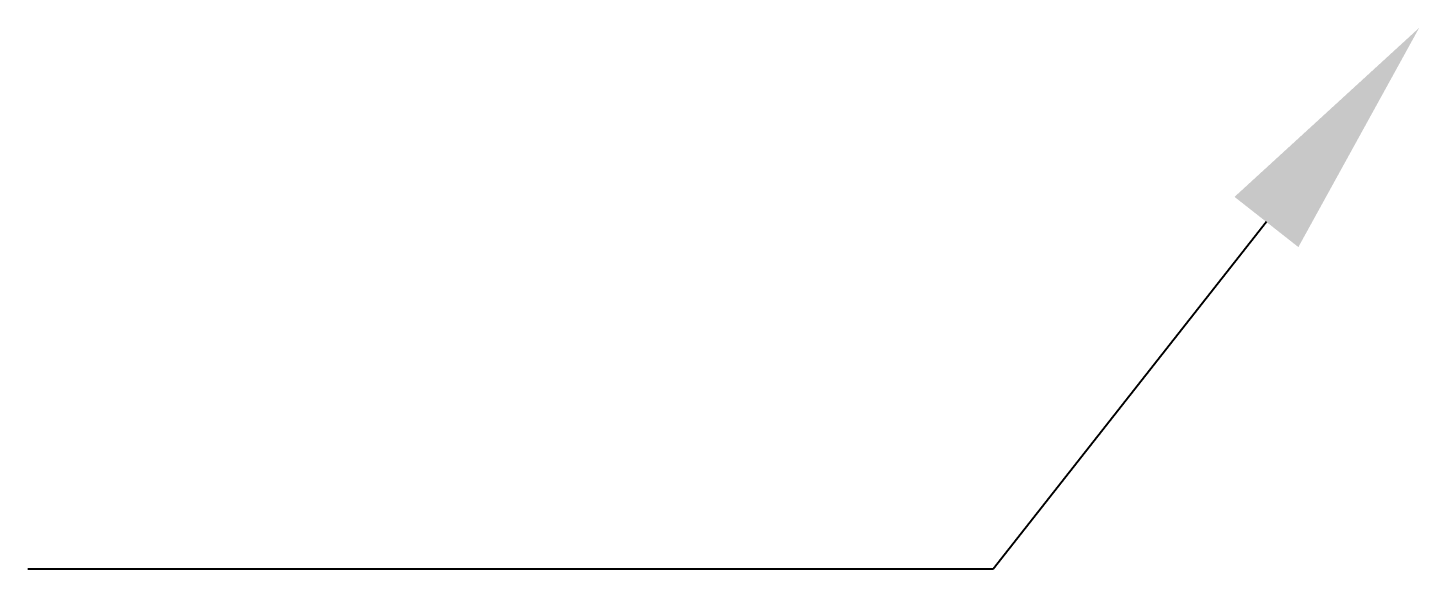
# Model space of a CAD drawing. Header units: millimetres. Extents: x 579 to 4020, y 235 to 1416.
# Drawn here: x 3037.86 to 3054.75, y 450.47 to 457.05 of the extents above; entities that cross this region are included whole.
import ezdxf
from ezdxf import colors
from ezdxf.entities.mleader import LeaderData, LeaderLine
from ezdxf.math import Vec2, Vec3

# ---------------------------------------------------------------- set-up
doc = ezdxf.new("R2010")
doc.units = ezdxf.units.MM
doc.header["$LTSCALE"] = 0.3
doc.layers.add('尺寸标注', color=7, linetype='Continuous', lineweight=25)
doc.styles.add('数字样式', font='gbeitc.shx', dxfattribs={"height": 5, "bigfont": 'gbcbig.shx'})

msp = doc.modelspace()

# ---------------------------------------------------------------- leaders
at = {"layer": '尺寸标注', "ltscale": 0.3}
ml = msp.add_multileader_mtext('Standard', dxfattribs=at)
ml.set_content('', color=256, style='数字样式')
ml.set_leader_properties()
ml.build(insert=Vec2(0, 0))
ml.multileader.update_dxf_attribs({"text_left_attachment_type": 8, "text_right_attachment_type": 8, "dogleg_length": 2, "arrow_head_size": 3})
ctx = ml.context
ctx.base_point, ctx.char_height, ctx.arrow_head_size, ctx.landing_gap_size, ctx.plane_origin = Vec3(3037.85619, 450.47059), 3.5, 3, 0, Vec3(3054.7501, 453.9474)
ctx.left_attachment, ctx.right_attachment, ctx.text_align_type = 8, 8, 2
notes = []
notes.append((ctx, [(0, (1, 1, 0), (3049.57915, 450.47059), (-1, 0), 11.72295, [(0, [(3054.7501, 457.04576)], 0, [])])]))
ctx.mtext.insert, ctx.mtext.alignment, ctx.mtext.flow_direction = Vec3(3037.85619, 453.97059), 3, 5
for ctx, leaders in notes:
    for number, flags, end, landing, length, lines in leaders:
        leader = LeaderData()
        leader.index, (leader.has_last_leader_line, leader.has_dogleg_vector, leader.attachment_direction) = number, flags
        leader.last_leader_point, leader.dogleg_vector, leader.dogleg_length = Vec3(end), Vec3(landing), length
        for number, points, colour, breaks in lines:
            line = LeaderLine()
            line.index, line.vertices, line.color, line.breaks = number, Vec3.list(points), colors.encode_raw_color(colour), breaks
            leader.lines.append(line)
        ctx.leaders.append(leader)

doc.saveas('drawing.dxf')
